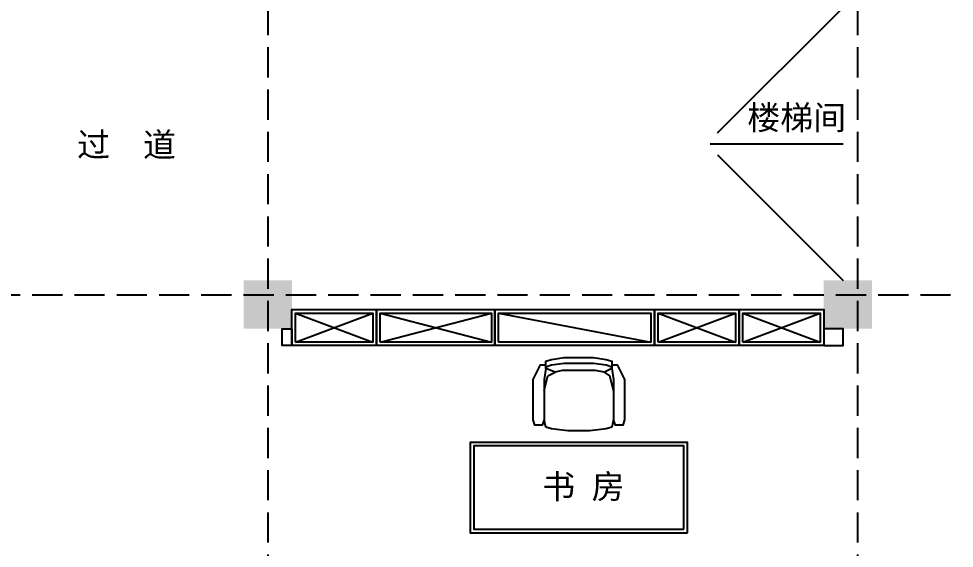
# Model space of a CAD drawing. Header units: millimetres. Extents: x -807114 to 42513, y -468455 to -61603.
# Drawn here: x 20119 to 27860, y -173757 to -169374 of the extents above; entities that cross this region are included whole.
import ezdxf

# ---------------------------------------------------------------- set-up
doc = ezdxf.new("R2010")
doc.units = ezdxf.units.MM
doc.header["$LTSCALE"] = 1000
doc.linetypes.add('DASH', pattern=[0.35, 0.25, -0.1])
for name, color, linetype in [('FF-FIXT', 31, 'Continuous'), ('FF-FURN', 51, 'Continuous'), ('KL截面', 30, 'Continuous'), ('wipess', 5, 'Continuous'), ('建-楼梯', 2, 'Continuous'), ('建-轴', 1, 'Continuous')]:
    doc.layers.add(name, color=color, linetype=linetype)
doc.styles.add('D', font='simhei.ttf', dxfattribs={"width": 0.75, "height": 7})

# ---------------------------------------------------------------- blocks, each defined once
blk = doc.blocks.new('做成ACAD TuKuai0291')
blk.add_wipeout([(-457.2, 228.6), (-457.2, 266.7), (-355.6, 317.5), (-76.2, 317.5), (-38.1, 304.8), (-38.1, 254), (-76.2, 241.3), (-25.4, 228.6), (-12.7, 190.5), (0, 76.2), (0, -76.2), (-12.7, -190.5), (-25.4, -228.6), (-76.2, -241.3), (-38.1, -254), (-38.1, -304.8), (-76.2, -317.5), (-355.6, -317.5), (-457.2, -266.7), (-457.2, -228.6), (-482.6, -228.6), (-495.3, -190.5), (-508, -101.6), (-508, 101.6), (-495.3, 190.5), (-482.6, 228.6)]).dxf.layer = 'wipess'
at = {"color": 57, "linetype": 'Continuous'}
for p, q in [((-444.5, 228.6), (-457.2, 190.5)), ((-457.2, 190.5), (-469.9, 101.6)), ((-469.9, 101.6), (-469.9, -101.6)), ((-469.9, -101.6), (-457.2, -190.5)), ((-457.2, -190.5), (-444.5, -228.6))]:
    blk.add_line(p, q, dxfattribs=at)
at = {"linetype": 'Continuous'}
for p, q in [((-431.8, 228.6), (-457.2, 228.6)), ((-431.8, 228.6), (-355.6, 241.3)), ((-406.4, 165.1), (-431.8, 228.6)), ((-381, 215.9), (-406.4, 165.1)), ((-279.4, 241.3), (-381, 215.9)), ((-355.6, 241.3), (-76.2, 241.3)), ((-419.1, 114.3), (-406.4, 165.1)), ((-419.1, -114.3), (-419.1, 114.3)), ((-406.4, -177.8), (-419.1, -114.3)), ((-431.8, -228.6), (-406.4, -177.8)), ((-381, -215.9), (-406.4, -177.8)), ((-457.2, -228.6), (-431.8, -228.6)), ((-431.8, -228.6), (-355.6, -241.3)), ((-279.4, -241.3), (-381, -215.9)), ((-355.6, -241.3), (-76.2, -241.3))]:
    blk.add_line(p, q, dxfattribs=at)
blk.add_lwpolyline([(-457.2, 228.6), (-482.6, 228.6), (-495.3, 190.5), (-508, 101.6), (-508, -101.6), (-495.3, -190.5), (-482.6, -228.6), (-457.2, -228.6), (-457.2, -266.7), (-355.6, -317.5), (-76.2, -317.5), (-38.1, -304.8), (-38.1, -254), (-76.2, -241.3), (-25.4, -228.6), (-12.7, -190.5), (0, -76.2), (0, 76.2), (-12.7, 190.5), (-25.4, 228.6), (-76.2, 241.3), (-38.1, 254), (-38.1, 304.8), (-76.2, 317.5), (-355.6, 317.5), (-457.2, 266.7), (-457.2, 228.6), (-482.6, 228.6)], dxfattribs=at)

msp = doc.modelspace()

# ---------------------------------------------------------------- hatches: boundary and pattern name
h = msp.add_hatch(color=251)
h.dxf.hatch_style = 1
h.paths.add_polyline_path([(21979.8, -171539.6), (21979.8, -171939.6), (22379.8, -171939.6), (22379.8, -171539.6)])
h = msp.add_hatch(color=251)
h.dxf.hatch_style = 1
h.paths.add_polyline_path([(26779.8, -171539.6), (27179.8, -171539.6), (27179.8, -171939.6), (26779.8, -171939.6)])

# ---------------------------------------------------------------- linework, layer by layer
for points in [[(22379.8, -172079.6), (22299.8, -172079.6), (22299.8, -171939.6), (22379.8, -171939.6)], [(26779.8, -172079.6), (26939.8, -172079.6), (26939.8, -171939.6), (26779.8, -171939.6)]]:
    msp.add_lwpolyline(points, close=True)
at = {"layer": 'FF-FIXT', "color": 252, "ltscale": 3}
for p, q in [((22409.8, -172049.6), (23049.7, -171809.6)), ((22409.8, -171809.6), (23049.7, -172049.6)), ((23109.7, -172049.6), (24029.6, -171809.6)), ((23109.7, -171809.6), (24029.6, -172049.6)), ((24089.6, -171809.6), (25349.9, -172049.6)), ((25409.9, -172049.6), (26049.9, -171809.6)), ((25409.9, -171809.6), (26049.9, -172049.6)), ((26109.9, -172049.6), (26749.8, -171809.6)), ((26109.9, -171809.6), (26749.8, -172049.6))]:
    msp.add_line(p, q, dxfattribs=at)
at = {"layer": 'FF-FIXT', "ltscale": 3}
for points in [[(22379.8, -172079.6), (22379.8, -171779.6), (23079.7, -171779.6), (23079.7, -172079.6)], [(23079.7, -172079.6), (23079.7, -171779.6), (24059.6, -171779.6), (24059.6, -172079.6)], [(24059.6, -172079.6), (24059.6, -171779.6), (25379.9, -171779.6), (25379.9, -172079.6)], [(25379.9, -172079.6), (25379.9, -171779.6), (26079.9, -171779.6), (26079.9, -172079.6)], [(26079.9, -172079.6), (26079.9, -171779.6), (26779.8, -171779.6), (26779.8, -172079.6)], [(25653.3, -173629.6), (25653.3, -172880.1), (23853.8, -172880.1), (23853.8, -173629.6)]]:
    msp.add_lwpolyline(points, close=True, dxfattribs=at)
at = {"layer": 'FF-FIXT', "color": 252, "ltscale": 3}
for points in [[(22409.8, -172049.6), (22409.8, -171809.6), (23049.7, -171809.6), (23049.7, -172049.6)], [(23109.7, -172049.6), (23109.7, -171809.6), (24029.6, -171809.6), (24029.6, -172049.6)], [(24089.6, -172049.6), (24089.6, -171809.6), (25349.9, -171809.6), (25349.9, -172049.6)], [(25409.9, -172049.6), (25409.9, -171809.6), (26049.9, -171809.6), (26049.9, -172049.6)], [(26109.9, -172049.6), (26109.9, -171809.6), (26749.8, -171809.6), (26749.8, -172049.6)], [(25623.3, -173599.6), (25623.3, -172910.1), (23883.8, -172910.1), (23883.8, -173599.6)]]:
    msp.add_lwpolyline(points, close=True, dxfattribs=at)
at = {"layer": '建-楼梯'}
for p, q in [((25899.8, -170319.6), (26939.8, -169279.6)), ((25839.8, -170409.6), (26939.8, -170409.6)), ((25899.8, -170499.6), (26939.8, -171539.6))]:
    msp.add_line(p, q, dxfattribs=at)
at = {"layer": '建-轴', "linetype": 'DASH'}
for p, q in [((22179.8, -164359.6), (22179.8, -178919.6)), ((27059.8, -164359.6), (27059.8, -178919.6)), ((19179.8, -171659.6), (27859.8, -171659.6))]:
    msp.add_line(p, q, dxfattribs=at)

# ---------------------------------------------------------------- block references
at = {"layer": 'FF-FURN', "linetype": 'Continuous', "xscale": -1.1918016, "yscale": 1.1918016, "zscale": 1.1918016, "rotation": 89.99999999999966}
msp.add_blockref('做成ACAD TuKuai0291', (24752.9, -172783.6), dxfattribs=at)

# ---------------------------------------------------------------- texts
at = {"layer": 'KL截面', "linetype": 'ByBlock', "style": 'D'}
for s, p in [('楼梯间', (26147, -170292.3)), ('过  道', (20601.9, -170516.9)), ('书 房', (24450.3, -173345.3))]:
    msp.add_text(s, height=200, dxfattribs=at).set_placement(p)

doc.saveas('drawing.dxf')
